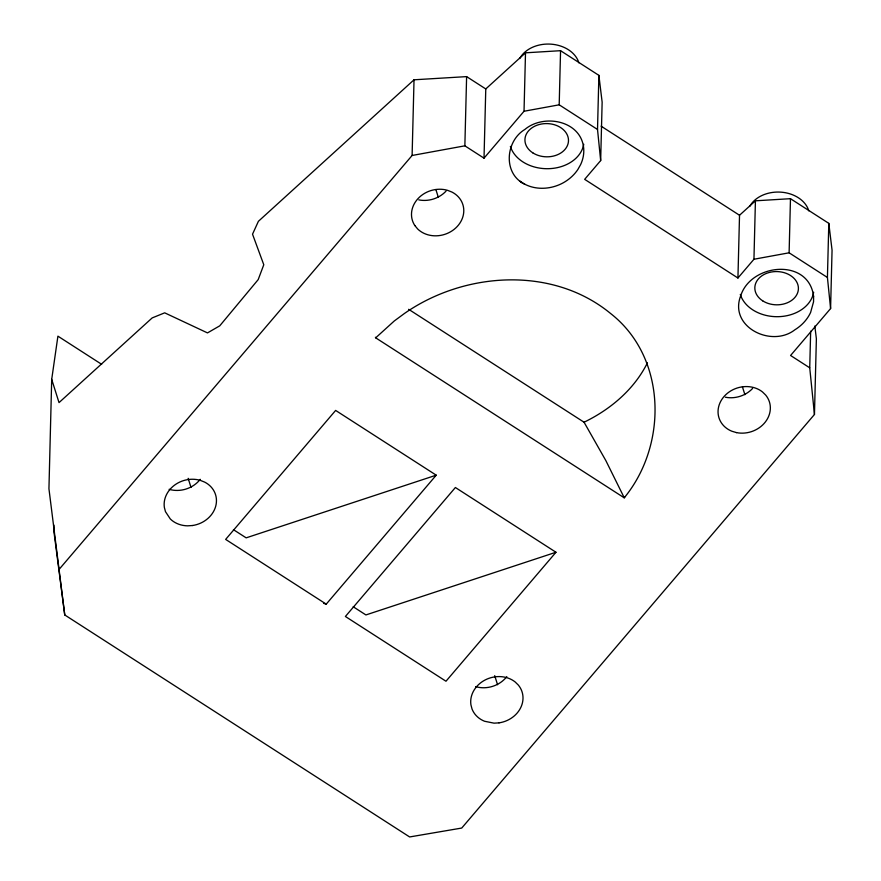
<?xml version="1.0" encoding="UTF-8"?>
<svg xmlns="http://www.w3.org/2000/svg" width="881" height="881" viewBox="0 0 881 881"><rect width="100%" height="100%" fill="white"/><g stroke="black" fill="none" stroke-linecap="round" stroke-linejoin="round"><path stroke-width="1.32" d="M101.634 364.305L57.915 336.157L51.704 379.37L48.94 488.735L64.754 614.96L409.632 836.95L461.732 828.052L814.462 414.466L816.379 338.789L814.826 326.025M53.928 525.12L53.796 530.604L64.754 614.96M412.11 155.474L414.026 79.797L466.611 76.614L485.772 88.948L484.021 158.162L464.86 145.828L412.11 155.474L59.379 569.06M464.86 145.828L466.611 76.614M484.021 158.162L524.03 111.248L525.505 52.816L560.558 50.691L598.882 75.359L602.141 102.152L600.666 160.573L584.665 179.339L737.937 278.011L753.949 259.245L755.424 200.813L790.477 198.688L828.801 223.356L832.06 250.138L830.585 308.57L790.576 355.484L809.727 367.817L814.462 414.466M600.666 160.573L597.516 129.474L559.193 104.817L560.558 50.691M597.516 129.474L598.882 75.359M737.937 278.011L739.522 215.261L755.424 200.813M830.585 308.57L827.424 277.471L789.112 252.803L790.477 198.688M809.727 367.817L810.663 331.179M827.424 277.471L828.801 223.356M624.761 497.148C667.831 444.156 666.532 357.257 610.654 313.548C552.486 265.677 464.265 271.722 404.467 313.46L394.27 320.981L375.691 337.841L624.244 497.831L624.761 497.148L623.957 497.192L605.864 460.631L584.059 422.23L408.641 309.308M326.234 604.146L436.227 475.178L335.639 410.425L225.646 539.403L326.234 604.146L323.635 603.353M555.977 552.255L445.984 681.233L345.396 616.48L455.389 487.512L555.977 552.255L365.912 614.938L353.193 606.745M414.026 79.797L258.397 221.318L252.528 234.192L263.782 264.752L258.188 279.618L219.743 325.838L207.487 332.908L164.692 312.832L152.171 317.92L59.027 402.606L51.704 379.37M485.772 88.948L525.505 52.816M436.227 475.178L246.162 537.851L233.443 529.668M524.03 111.248L559.193 104.817M753.949 259.245L789.112 252.803M520.407 181.475C533.313 191.001 551.627 189.988 564.93 181.816A39.931 34.656 -17.5 0 0 577.87 169.493L580.612 164.615A38.742 33.621 -17.5 0 0 583.696 148.426C581.328 120.587 543.874 113.407 524.867 129.463C505.287 141.125 502.908 173.876 524.746 184.195M601.117 126.17L739.522 215.261M520.164 181.255L522.356 182.819M414.83 225.547L417.66 228.972A26.452 22.961 -17.5 0 0 457.195 226.538A26.452 22.961 -17.5 0 0 452.052 192.124L447.669 190.362A26.452 22.961 -17.5 0 0 418.09 198.533A26.452 22.961 -17.5 0 0 414.83 225.547M375.405 337.269L375.691 337.841M623.957 497.192L624.244 497.831M742.43 386.88L744.897 394.677M435.875 189.547L438.342 197.355M494.704 675.639L497.567 684.735M188.149 478.317L191.012 487.402M506.806 676.641A26.452 22.961 -17.5 0 1 475.663 686.64M200.251 479.319A26.452 22.961 -17.5 0 1 169.119 489.318M647.436 362.796A161.84 123.472 1.4 0 1 584.059 422.219M446.028 191.133A26.452 22.961 -17.5 0 1 418.794 199.888M752.583 388.466A26.452 22.961 -17.5 0 1 725.349 397.21M813.659 292.25A37.343 28.489 1.4 0 1 778.584 316.675A37.343 28.489 1.4 0 1 740.304 294.419M749.643 206.528A31.121 23.743 1.4 0 1 780.995 192.157A31.121 23.743 1.4 0 1 808.802 210.845M583.74 144.253A37.343 28.489 1.5 0 1 548.676 168.689A37.343 28.489 1.5 0 1 510.385 146.422M519.724 58.531A31.121 23.743 1.4 0 1 551.077 44.16A31.121 23.743 1.4 0 1 578.883 62.848M813.603 296.423L813.559 301.787L810.608 312.458A39.942 34.656 -17.5 0 1 794.838 329.813C771.448 348.072 728.653 326.862 740.69 295.862C750.81 263.298 808.813 257.571 813.603 296.423M192.465 525.528L187.488 525.836A26.452 22.961 -17.5 0 1 170.319 518.986L165.474 511.663L164.362 507.445A26.452 22.961 -17.5 0 1 200.328 480.376L204.711 482.127A26.452 22.961 -17.5 0 1 215.647 506.465A26.452 22.961 -17.5 0 1 192.465 525.528M499.02 722.861L494.043 723.158L484.583 721.264A26.452 22.961 -17.5 0 1 472.029 708.996L470.917 704.767A26.452 22.961 -17.5 0 1 485.167 679.956A26.452 22.961 -17.5 0 1 515.143 681.949L518.347 685.088A26.452 22.961 -17.5 0 1 499.02 722.861M736.516 432.615L731.924 431.25A26.452 22.95 -17.5 0 1 723.081 397.694A26.452 22.95 -17.5 0 1 762.483 391.935L765.688 395.073A26.452 22.95 -17.5 0 1 765.314 422.032A26.452 22.95 -17.5 0 1 736.516 432.615M762.715 300.85A21.783 16.618 1.4 0 0 798.098 291.226A21.783 16.618 1.4 0 0 769.058 272.526A21.783 16.618 1.4 0 0 762.715 300.85M532.807 152.854A21.783 16.618 1.4 0 0 568.179 143.229A21.783 16.618 1.4 0 0 539.15 124.54A21.783 16.618 1.4 0 0 532.807 152.854"/></g></svg>
